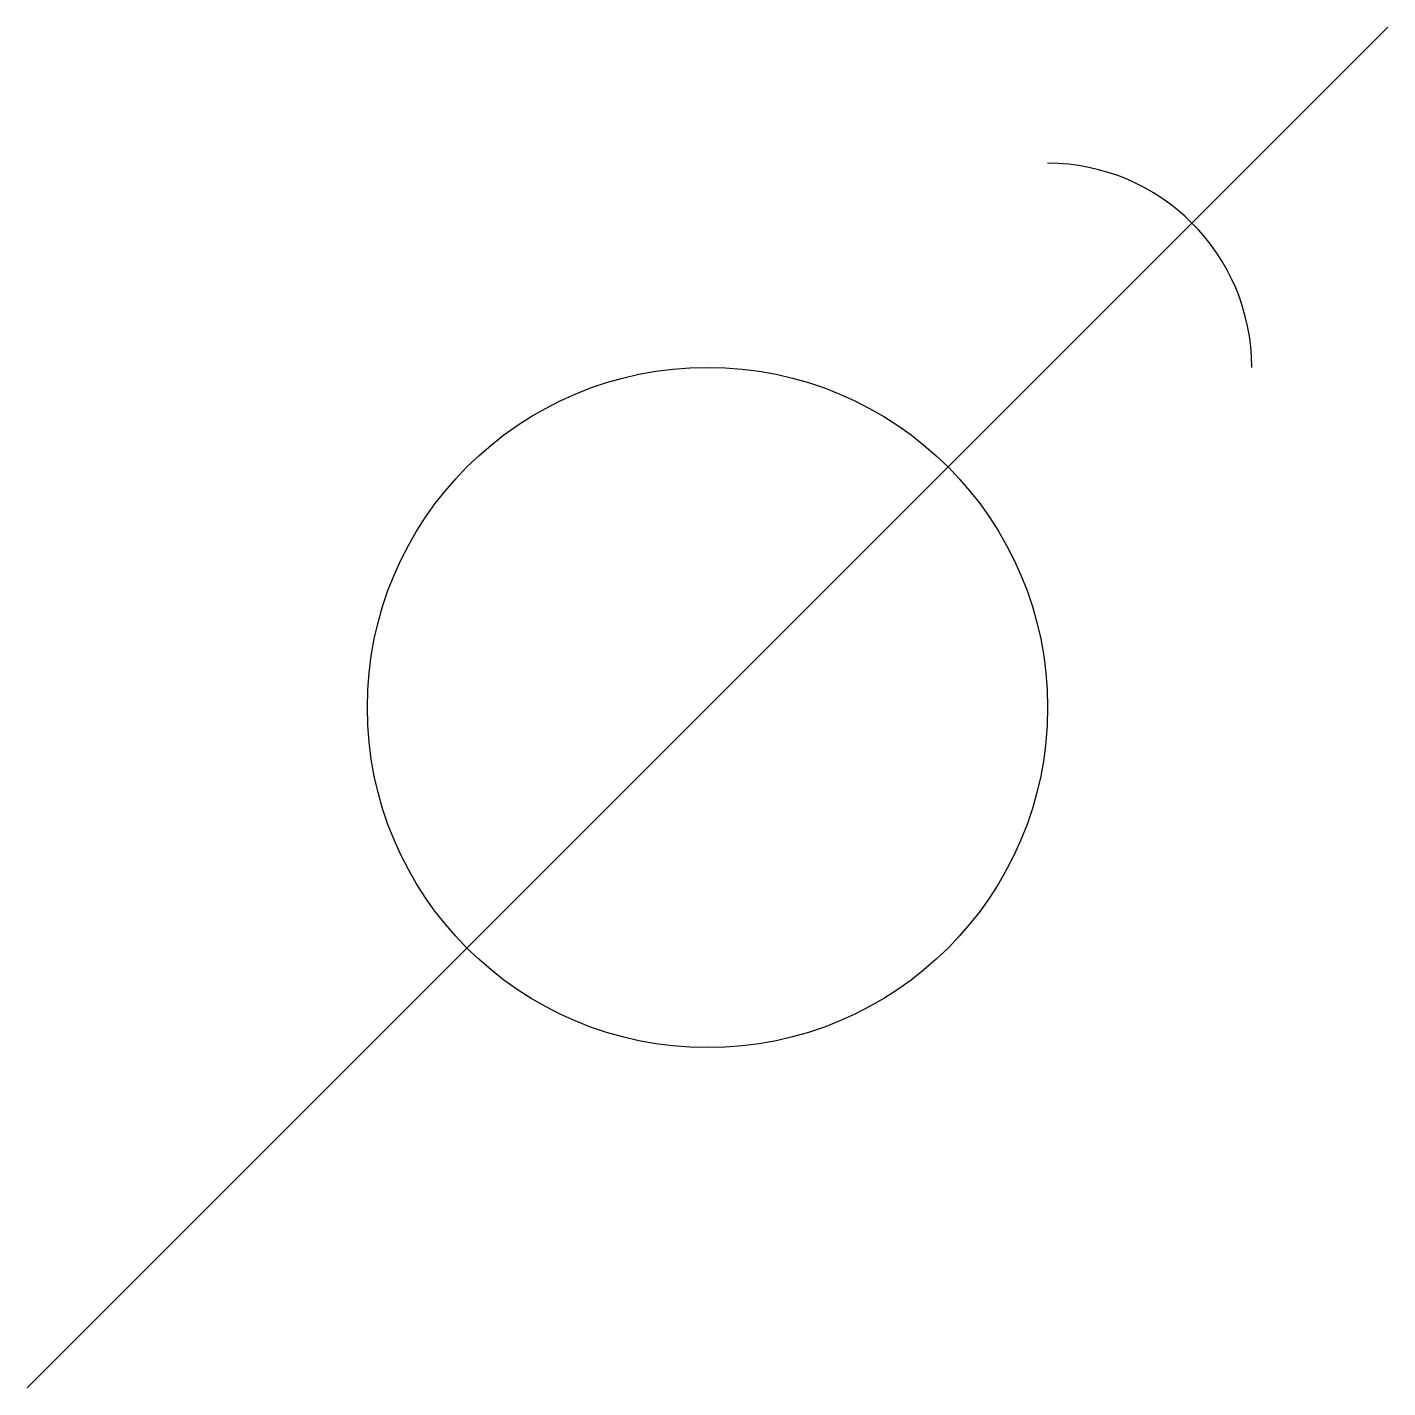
# Model space of a CAD drawing. Extents: x 0 to 100, y 0 to 100.
import ezdxf

# ---------------------------------------------------------------- set-up
doc = ezdxf.new("R2010")
doc.units = 0
doc.layers.add('도면층3', color=7, linetype='CONTINUOUS')

msp = doc.modelspace()

# ---------------------------------------------------------------- linework, layer by layer
at = {"layer": '도면층3'}
msp.add_line((0, 0), (100, 100), dxfattribs=at)
msp.add_circle((50, 50), 25, dxfattribs=at)
msp.add_arc((75, 75), 15, 0, 90, dxfattribs=at)

doc.saveas('drawing.dxf')
